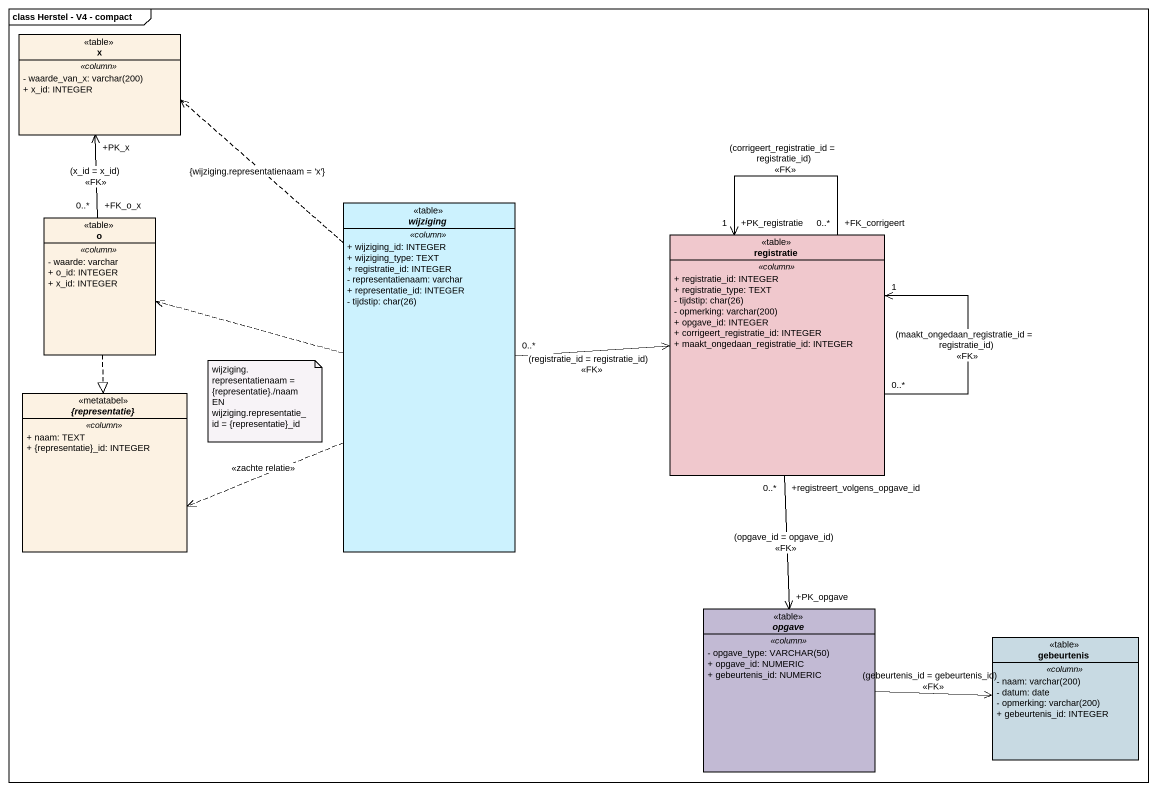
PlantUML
@startuml
mainframe class Herstel - V4 - compact
hide circle
hide empty members
skinparam classAttributeIconSize 0
class "x" as x_ <<table>> #FCF2E3 {
  .. <<column>> ..
  {field} - waarde_van_x: varchar(200)
  + x_id: INTEGER
}
abstract class wijziging <<table>> #CCF2FE {
  .. <<column>> ..
  + wijziging_id: INTEGER
  + wijziging_type: TEXT
  + registratie_id: INTEGER
  - representatienaam: varchar
  + representatie_id: INTEGER
  {field} - tijdstip: char(26)
}
class "o" as o_ <<table>> #FCF2E3 {
  .. <<column>> ..
  - waarde: varchar
  + o_id: INTEGER
  + x_id: INTEGER
}
class registratie <<table>> #F0C8CD {
  .. <<column>> ..
  + registratie_id: INTEGER
  + registratie_type: TEXT
  {field} - tijdstip: char(26)
  {field} - opmerking: varchar(200)
  + opgave_id: INTEGER
  + corrigeert_registratie_id: INTEGER
  + maakt_ongedaan_registratie_id: INTEGER
}
abstract class "{representatie}" as representatie <<metatabel>> #FCF2E3 {
  .. <<column>> ..
  + naam: TEXT
  + {representatie}_id: INTEGER
}
abstract class opgave <<table>> #C2BAD4 {
  .. <<column>> ..
  {field} - opgave_type: VARCHAR(50)
  + opgave_id: NUMERIC
  + gebeurtenis_id: NUMERIC
}
class gebeurtenis <<table>> #C8DAE3 {
  .. <<column>> ..
  {field} - naam: varchar(200)
  - datum: date
  {field} - opmerking: varchar(200)
  + gebeurtenis_id: INTEGER
}
wijziging .up.> x_ : {wijziging.representatienaam = 'x'}
wijziging .left.> o_
wijziging "0..*" -right-> registratie : (registratie_id = registratie_id)\n<<FK>>
wijziging .left.> representatie : <<zachte relatie>>
o_ "+FK_o_x\n0..*" -up-> "+PK_x" x_ : (x_id = x_id)\n<<FK>>
o_ ..|> representatie
registratie "+FK_corrigeert\n0..*" --> "+PK_registratie\n1" registratie : (corrigeert_registratie_id = registratie_id)\n<<FK>>
registratie "0..*" --> "1" registratie : (maakt_ongedaan_registratie_id = registratie_id)\n<<FK>>
registratie "+registreert_volgens_opgave_id\n0..*" --> "+PK_opgave" opgave : (opgave_id = opgave_id)\n<<FK>>
opgave -right-> gebeurtenis : (gebeurtenis_id = gebeurtenis_id)\n<<FK>>
note as N1
  wijziging. representatienaam = {representatie}./naam
  EN
  wijziging.representatie_id = {representatie}_id
end note
@enduml
